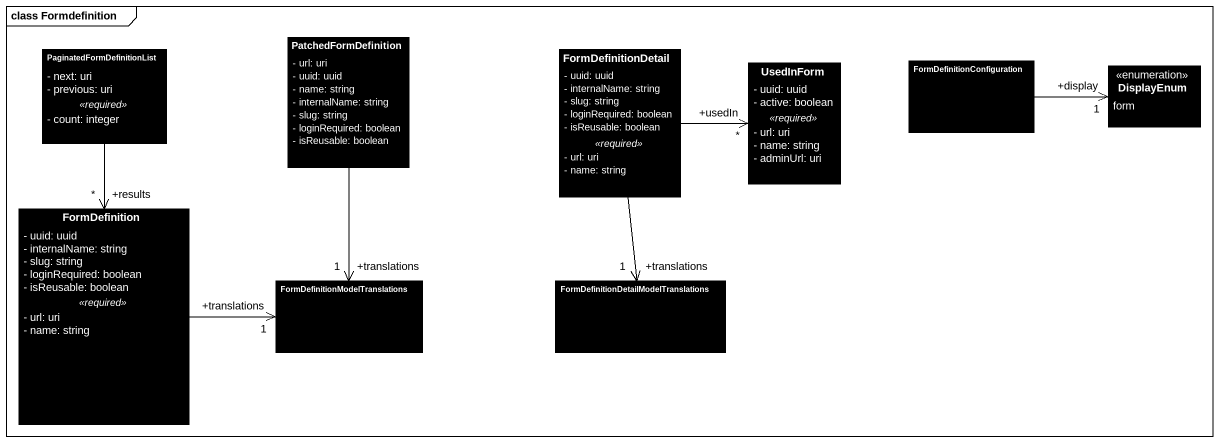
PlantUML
@startuml
mainframe class Formdefinition
hide circle
hide empty members
skinparam classAttributeIconSize 0
class PatchedFormDefinition #000000 {
  - url: uri
  - uuid: uuid
  - name: string
  - internalName: string
  - slug: string
  - loginRequired: boolean
  - isReusable: boolean
}
class PaginatedFormDefinitionList #000000 {
  - next: uri
  - previous: uri
  .. <<required>> ..
  - count: integer
}
class FormDefinitionDetail #000000 {
  - uuid: uuid
  - internalName: string
  - slug: string
  - loginRequired: boolean
  - isReusable: boolean
  .. <<required>> ..
  - url: uri
  - name: string
}
class UsedInForm #000000 {
  - uuid: uuid
  - active: boolean
  .. <<required>> ..
  - url: uri
  - name: string
  - adminUrl: uri
}
class FormDefinitionConfiguration #000000
enum DisplayEnum #000000 {
  form
}
class FormDefinition #000000 {
  - uuid: uuid
  - internalName: string
  - slug: string
  - loginRequired: boolean
  - isReusable: boolean
  .. <<required>> ..
  - url: uri
  - name: string
}
class "FormDefinitionModelTranslations" as FormDefinitionModelTranslati #000000
class "FormDefinitionDetailModelTranslations" as FormDefinitionDetailModelTra #000000
PatchedFormDefinition --> "+translations\n1" FormDefinitionModelTranslati
PaginatedFormDefinitionList --> "+results\n*" FormDefinition
FormDefinitionDetail -right-> "+usedIn\n*" UsedInForm
FormDefinitionDetail --> "+translations\n1" FormDefinitionDetailModelTra
FormDefinitionConfiguration -right-> "+display\n1" DisplayEnum
FormDefinition -right-> "+translations\n1" FormDefinitionModelTranslati
@enduml
